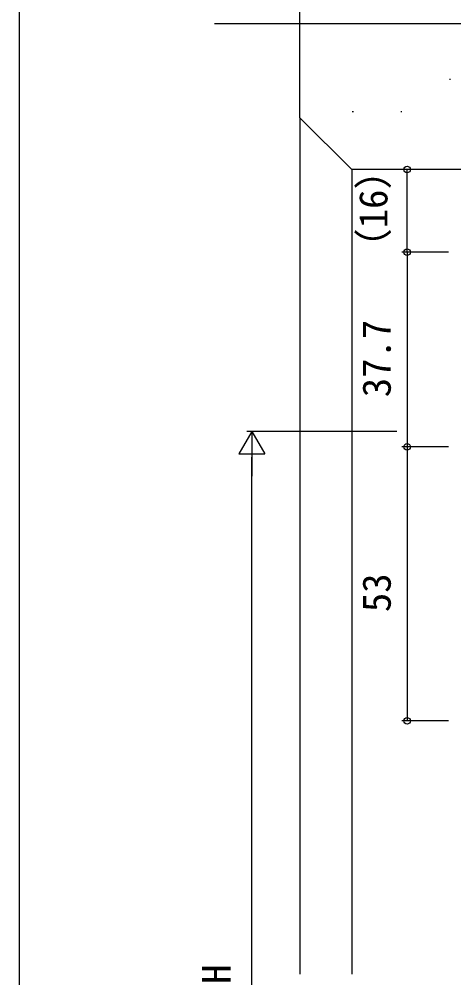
# Model space of a CAD drawing. Units: millimetres, scale not verified. Extents: x -437 to 438, y -281 to 279.
# Drawn here: x -436.8 to -352.8, y -31 to 154.5 of the extents above; entities that cross this region are included whole.
import ezdxf
from ezdxf.enums import TextEntityAlignment as Align

# ---------------------------------------------------------------- set-up
doc = ezdxf.new("R2010")
doc.units = ezdxf.units.MM
doc.header["$LTSCALE"] = 2
for name, color, linetype in [('0-7_YKK_D', 6, 'Continuous'), ('0-8_YKK_ZWAK', 7, 'Continuous'), ('0-9_YSS_K', 3, 'Continuous'), ('0-A_YSS_KE', 3, 'Continuous')]:
    doc.layers.add(name, color=color, linetype=linetype)
doc.styles.add('ＭＳ ゴシック', font='')
doc.styles.get('ＭＳ ゴシック').set_extended_font_data('MS Gothic')

msp = doc.modelspace()

# ---------------------------------------------------------------- linework, layer by layer
at = {"layer": '0-7_YKK_D'}
for p, q in [((-361.8, 109.4), (-361.8, 125.4)), ((-353.8, 109.4), (-362.8, 109.4)), ((-353.8, 109.4), (-362.8, 109.4)), ((-361.8, 109.4), (-361.8, 71.7)), ((-391.8, 74.703), (-394.3, 70.373)), ((-363.8, 74.703), (-392.8, 74.703)), ((-391.8, 74.703), (-389.3, 70.373)), ((-391.8, 74.703), (-391.8, 66.043)), ((-353.8, 71.7), (-362.8, 71.7)), ((-353.8, 71.7), (-362.8, 71.7)), ((-361.8, 71.7), (-361.8, 18.7)), ((-394.3, 70.373), (-389.3, 70.373)), ((-391.8, -151.3), (-391.8, 69.703)), ((-353.8, 18.7), (-362.8, 18.7))]:
    msp.add_line(p, q, dxfattribs=at)
msp.add_lwpolyline([(-299.5, 139.278), (-300.962, 141.366), (-309.506, 153.568), (-399.049, 153.568)], dxfattribs=at)
for centre in [(-361.8, 125.4), (-361.8, 109.4), (-361.8, 109.4), (-361.8, 71.7), (-361.8, 71.7), (-361.8, 18.7)]:
    msp.add_circle(centre, 0.637, dxfattribs=at)
at = {"layer": '0-8_YKK_ZWAK'}
msp.add_line((-436.8, 243.7), (-436.8, -281.3), dxfattribs=at)
at = {"layer": '0-9_YSS_K'}
for p, q in [((-353.611, 142.839), (-353.411, 142.839)), ((-382.502, 135.4), (-382.502, -30.3)), ((-372.385, 136.581), (-372.185, 136.581)), ((-362.998, 136.581), (-362.798, 136.581)), ((-372.502, 125.4), (-372.502, -30.3))]:
    msp.add_line(p, q, dxfattribs=at)
at = {"layer": '0-A_YSS_KE'}
for p, q in [((-382.502, 135.4), (-382.502, 193.7)), ((-372.502, 125.4), (-382.502, 135.4))]:
    msp.add_line(p, q, dxfattribs=at)
msp.add_lwpolyline([(-299.5, 125.4), (-299.5, 135.4), (-309.5, 135.4), (-309.5, 125.4), (-372.502, 125.4)], dxfattribs=at)

# ---------------------------------------------------------------- texts
at = {"layer": '0-7_YKK_D', "style": 'ＭＳ ゴシック'}
for s, p in [('（16）', (-363.938, 106.512)), ('37.7', (-363.3, 81.324)), ('53', (-363.3, 39.745)), ('網戸出来高 MH', (-394.28, -77.148))]:
    msp.add_text(s, height=5.499, rotation=90, dxfattribs=at).set_placement(p, align=Align.BOTTOM_LEFT)

doc.saveas('drawing.dxf')
